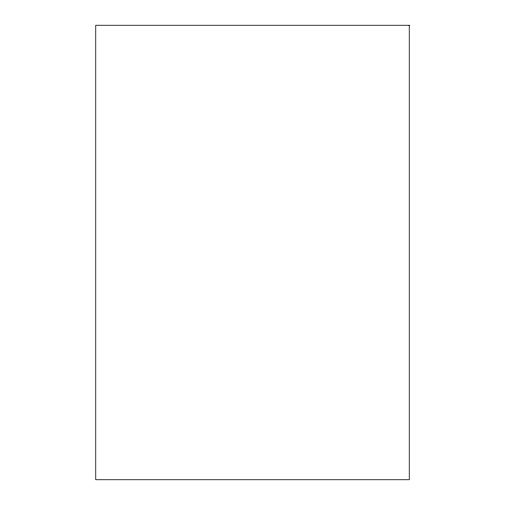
<?xml version="1.0" encoding="UTF-8"?>
<svg xmlns="http://www.w3.org/2000/svg" width="505" height="505" viewBox="0 0 505 505"><rect width="100%" height="100%" fill="white"/><g stroke="black" fill="none" stroke-linecap="round" stroke-linejoin="round"><path stroke-width="0.76" d="M409.239 25.25L95.761 25.25L95.761 479.75L409.239 479.75L409.239 25.25"/></g></svg>
